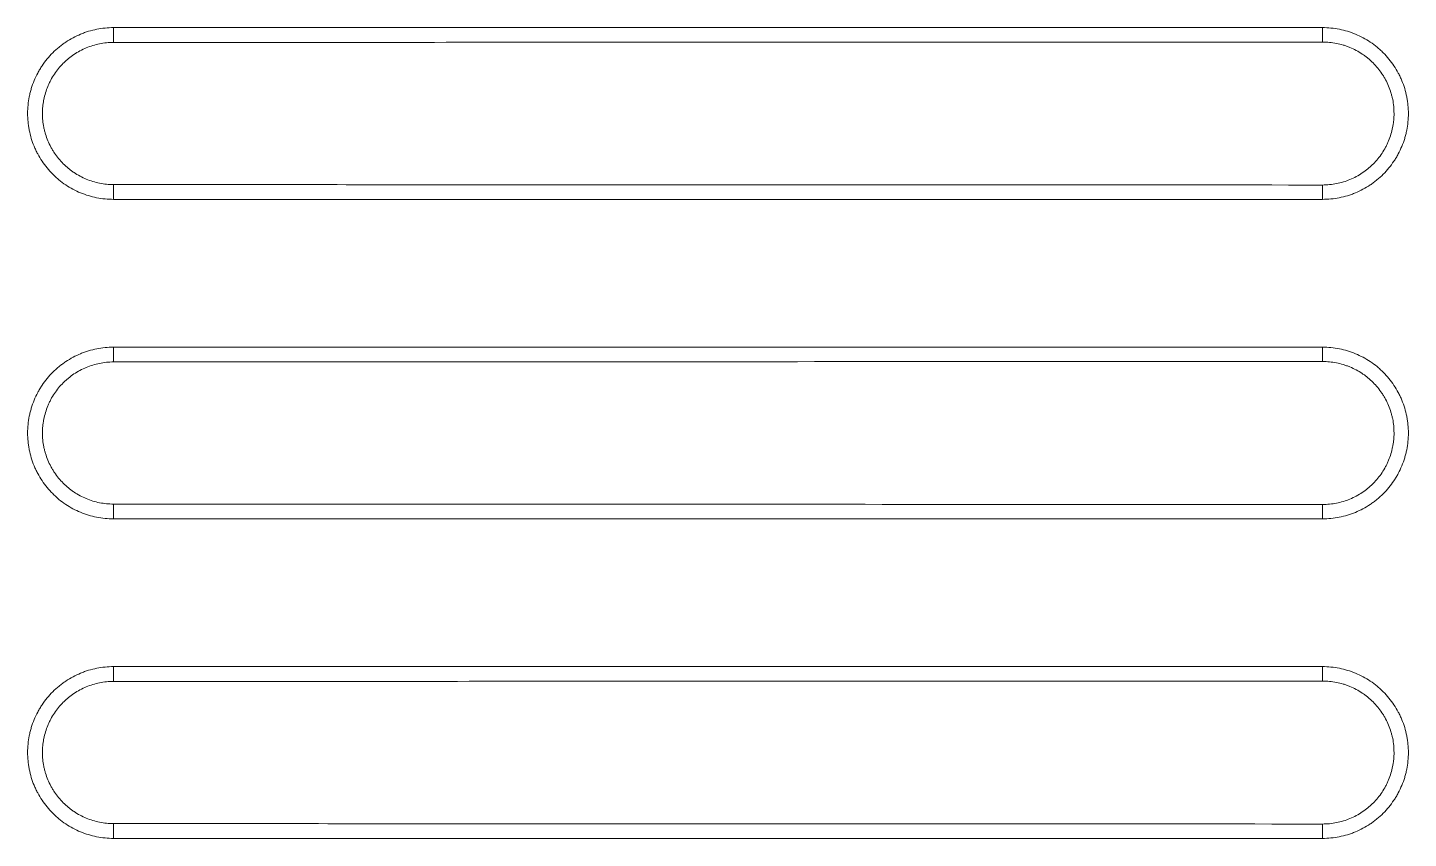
# Model space of a CAD drawing. Header units: millimetres. Extents: x -195 to 1349, y 148 to 750.
# Drawn here: x 928.65 to 948.1, y 404.03 to 415.44 of the extents above; entities that cross this region are included whole.
import ezdxf

# ---------------------------------------------------------------- set-up
doc = ezdxf.new("R2010")
doc.units = ezdxf.units.MM
doc.layers.add('4', color=7, linetype='CONTINUOUS', true_color=0xffffff)

msp = doc.modelspace()

# ---------------------------------------------------------------- linework, layer by layer
at = {"layer": '4', "color": 7, "linetype": 'Continuous', "lineweight": 18}
for points, knots in [([(929.859, 415.445), (929.78, 415.445), (929.701, 415.437), (929.585, 415.414), (929.547, 415.404), (929.49, 415.387), (929.471, 415.381), (929.433, 415.367), (929.415, 415.36), (929.323, 415.322), (929.254, 415.285), (929.171, 415.23), (929.155, 415.219), (929.123, 415.195), (929.108, 415.183), (929.061, 415.145), (929.032, 415.119), (928.948, 415.035), (928.898, 414.974), (928.843, 414.891), (928.832, 414.874), (928.812, 414.84), (928.802, 414.823), (928.774, 414.771), (928.757, 414.735), (928.727, 414.662), (928.714, 414.625), (928.696, 414.568), (928.691, 414.549), (928.681, 414.511), (928.677, 414.491), (928.658, 414.393), (928.65, 414.315), (928.65, 414.197), (928.652, 414.157), (928.658, 414.098), (928.66, 414.078), (928.666, 414.039), (928.669, 414.019), (928.688, 413.922), (928.711, 413.847), (928.749, 413.755), (928.757, 413.737), (928.774, 413.701), (928.783, 413.683), (928.811, 413.63), (928.832, 413.597), (928.897, 413.498), (928.947, 413.437), (929.018, 413.367), (929.032, 413.353), (929.061, 413.326), (929.106, 413.287), (929.154, 413.252), (929.219, 413.208), (929.253, 413.188), (929.323, 413.15), (929.359, 413.133), (929.469, 413.088), (929.545, 413.065), (929.661, 413.041), (929.7, 413.036), (929.78, 413.028), (929.819, 413.026), (929.859, 413.026)], [0, 0, 0, 0, 0.0625, 0.0625, 0.09375, 0.09375, 0.109375, 0.109375, 0.125, 0.125, 0.1875, 0.1875, 0.203125, 0.203125, 0.21875, 0.21875, 0.25, 0.25, 0.3125, 0.3125, 0.328125, 0.328125, 0.34375, 0.34375, 0.375, 0.375, 0.40625, 0.40625, 0.421875, 0.421875, 0.4375, 0.4375, 0.5, 0.5, 0.53125, 0.53125, 0.546875, 0.546875, 0.5625, 0.5625, 0.625, 0.625, 0.640625, 0.640625, 0.65625, 0.65625, 0.6875, 0.6875, 0.75, 0.75, 0.765625, 0.765625, 0.78125, 0.8125, 0.8125, 0.84375, 0.84375, 0.875, 0.875, 0.9375, 0.9375, 0.96875, 0.96875, 1, 1, 1, 1]), ([(946.888, 415.445), (944.343, 415.445), (941.799, 415.445), (937.522, 415.445), (935.789, 415.445), (932.658, 415.445), (931.259, 415.445), (929.859, 415.445)], [0, 0, 0, 0, 0.448302, 0.448302, 0.753513, 0.753513, 1, 1, 1, 1]), ([(946.888, 413.026), (946.968, 413.026), (947.047, 413.034), (947.162, 413.057), (947.201, 413.066), (947.258, 413.084), (947.277, 413.09), (947.314, 413.103), (947.333, 413.11), (947.424, 413.148), (947.494, 413.185), (947.576, 413.24), (947.592, 413.252), (947.624, 413.275), (947.64, 413.288), (947.686, 413.326), (947.715, 413.352), (947.799, 413.436), (947.849, 413.497), (947.904, 413.579), (947.915, 413.596), (947.936, 413.63), (947.945, 413.648), (947.973, 413.7), (947.99, 413.736), (948.02, 413.808), (948.034, 413.846), (948.051, 413.902), (948.056, 413.921), (948.066, 413.96), (948.07, 413.98), (948.09, 414.077), (948.098, 414.156), (948.098, 414.274), (948.096, 414.313), (948.09, 414.373), (948.087, 414.393), (948.082, 414.432), (948.078, 414.452), (948.059, 414.549), (948.036, 414.624), (947.998, 414.716), (947.99, 414.734), (947.973, 414.77), (947.964, 414.788), (947.936, 414.84), (947.916, 414.874), (947.85, 414.972), (947.8, 415.034), (947.73, 415.104), (947.715, 415.118), (947.686, 415.145), (947.641, 415.183), (947.594, 415.219), (947.528, 415.262), (947.494, 415.283), (947.424, 415.32), (947.388, 415.337), (947.278, 415.383), (947.203, 415.406), (947.087, 415.429), (947.047, 415.435), (946.968, 415.443), (946.928, 415.445), (946.888, 415.445)], [0, 0, 0, 0, 0.0625, 0.0625, 0.09375, 0.09375, 0.109375, 0.109375, 0.125, 0.125, 0.1875, 0.1875, 0.203125, 0.203125, 0.21875, 0.21875, 0.25, 0.25, 0.3125, 0.3125, 0.328125, 0.328125, 0.34375, 0.34375, 0.375, 0.375, 0.40625, 0.40625, 0.421875, 0.421875, 0.4375, 0.4375, 0.5, 0.5, 0.53125, 0.53125, 0.546875, 0.546875, 0.5625, 0.5625, 0.625, 0.625, 0.640625, 0.640625, 0.65625, 0.65625, 0.6875, 0.6875, 0.75, 0.75, 0.765625, 0.765625, 0.78125, 0.8125, 0.8125, 0.84375, 0.84375, 0.875, 0.875, 0.9375, 0.9375, 0.96875, 0.96875, 1, 1, 1, 1]), ([(929.859, 413.234), (929.793, 413.235), (929.728, 413.241), (929.633, 413.26), (929.601, 413.268), (929.538, 413.287), (929.507, 413.298), (929.446, 413.323), (929.387, 413.351), (929.331, 413.385), (929.29, 413.412), (929.277, 413.421), (929.251, 413.441), (929.238, 413.451), (929.199, 413.483), (929.175, 413.505), (929.106, 413.574), (929.065, 413.624), (929.019, 413.692), (929.01, 413.706), (928.993, 413.735), (928.985, 413.749), (928.962, 413.792), (928.948, 413.822), (928.923, 413.882), (928.912, 413.913), (928.898, 413.96), (928.893, 413.975), (928.885, 414.007), (928.881, 414.024), (928.872, 414.072), (928.862, 414.137), (928.859, 414.202), (928.859, 414.267), (928.86, 414.3), (928.865, 414.349), (928.867, 414.365), (928.872, 414.398), (928.886, 414.479), (928.91, 414.557), (928.941, 414.632), (928.948, 414.647), (928.962, 414.677), (928.969, 414.692), (928.992, 414.736), (929.009, 414.764), (929.063, 414.845), (929.105, 414.896), (929.163, 414.954), (929.175, 414.965), (929.199, 414.987), (929.212, 414.998), (929.25, 415.029), (929.276, 415.049), (929.33, 415.085), (929.358, 415.102), (929.416, 415.133), (929.446, 415.147), (929.506, 415.172), (929.568, 415.194), (929.631, 415.21), (929.695, 415.223), (929.728, 415.228), (929.793, 415.235), (929.826, 415.236), (929.859, 415.236)], [0, 0, 0, 0, 0.0625, 0.0625, 0.09375, 0.09375, 0.125, 0.125, 0.15625, 0.1875, 0.1875, 0.203125, 0.203125, 0.21875, 0.21875, 0.25, 0.25, 0.3125, 0.3125, 0.328125, 0.328125, 0.34375, 0.34375, 0.375, 0.375, 0.40625, 0.40625, 0.421875, 0.421875, 0.4375, 0.4375, 0.46875, 0.5, 0.5, 0.53125, 0.53125, 0.546875, 0.546875, 0.5625, 0.625, 0.625, 0.640625, 0.640625, 0.65625, 0.65625, 0.6875, 0.6875, 0.75, 0.75, 0.765625, 0.765625, 0.78125, 0.78125, 0.8125, 0.8125, 0.84375, 0.84375, 0.875, 0.875, 0.90625, 0.9375, 0.9375, 0.96875, 0.96875, 1, 1, 1, 1]), ([(946.888, 415.242), (944.343, 415.241), (941.799, 415.241), (937.522, 415.239), (935.789, 415.238), (932.658, 415.237), (931.259, 415.237), (929.859, 415.236)], [0, 0, 0, 0, 0.448296, 0.448296, 0.75351, 0.75351, 1, 1, 1, 1]), ([(946.888, 415.242), (946.955, 415.242), (947.02, 415.236), (947.116, 415.217), (947.148, 415.209), (947.196, 415.195), (947.212, 415.189), (947.243, 415.178), (947.258, 415.172), (947.304, 415.153), (947.363, 415.125), (947.42, 415.091), (947.461, 415.064), (947.474, 415.055), (947.501, 415.035), (947.514, 415.025), (947.553, 414.993), (947.577, 414.971), (947.647, 414.901), (947.688, 414.851), (947.734, 414.782), (947.743, 414.768), (947.76, 414.739), (947.769, 414.725), (947.792, 414.681), (947.806, 414.652), (947.831, 414.591), (947.842, 414.56), (947.857, 414.513), (947.861, 414.497), (947.869, 414.465), (947.873, 414.449), (947.883, 414.4), (947.892, 414.335), (947.895, 414.269), (947.896, 414.203), (947.894, 414.17), (947.889, 414.121), (947.887, 414.104), (947.882, 414.072), (947.868, 413.99), (947.844, 413.912), (947.813, 413.836), (947.806, 413.82), (947.792, 413.79), (947.785, 413.776), (947.761, 413.732), (947.744, 413.704), (947.69, 413.622), (947.648, 413.571), (947.589, 413.512), (947.577, 413.5), (947.553, 413.478), (947.54, 413.468), (947.502, 413.436), (947.476, 413.417), (947.421, 413.38), (947.393, 413.363), (947.335, 413.332), (947.305, 413.318), (947.244, 413.292), (947.182, 413.27), (947.118, 413.254), (947.053, 413.241), (947.021, 413.236), (946.954, 413.23), (946.921, 413.228), (946.888, 413.228)], [0, 0, 0, 0, 0.0625, 0.0625, 0.09375, 0.09375, 0.109375, 0.109375, 0.125, 0.125, 0.15625, 0.1875, 0.1875, 0.203125, 0.203125, 0.21875, 0.21875, 0.25, 0.25, 0.3125, 0.3125, 0.328125, 0.328125, 0.34375, 0.34375, 0.375, 0.375, 0.40625, 0.40625, 0.421875, 0.421875, 0.4375, 0.4375, 0.46875, 0.5, 0.5, 0.53125, 0.53125, 0.546875, 0.546875, 0.5625, 0.625, 0.625, 0.640625, 0.640625, 0.65625, 0.65625, 0.6875, 0.6875, 0.75, 0.75, 0.765625, 0.765625, 0.78125, 0.78125, 0.8125, 0.8125, 0.84375, 0.84375, 0.875, 0.875, 0.90625, 0.9375, 0.9375, 0.96875, 0.96875, 1, 1, 1, 1]), ([(946.888, 413.228), (944.343, 413.229), (941.799, 413.23), (937.522, 413.232), (935.789, 413.232), (932.658, 413.233), (931.259, 413.234), (929.859, 413.234)], [0, 0, 0, 0, 0.448295, 0.448295, 0.75351, 0.75351, 1, 1, 1, 1]), ([(946.888, 413.026), (944.343, 413.026), (941.799, 413.026), (937.522, 413.026), (935.789, 413.026), (932.658, 413.026), (931.259, 413.026), (929.859, 413.026)], [0, 0, 0, 0, 0.448302, 0.448302, 0.753513, 0.753513, 1, 1, 1, 1]), ([(929.859, 410.945), (929.78, 410.945), (929.701, 410.937), (929.585, 410.914), (929.547, 410.904), (929.49, 410.887), (929.471, 410.881), (929.433, 410.867), (929.415, 410.86), (929.323, 410.822), (929.254, 410.785), (929.171, 410.73), (929.155, 410.719), (929.123, 410.695), (929.108, 410.683), (929.061, 410.645), (929.032, 410.619), (928.948, 410.535), (928.898, 410.474), (928.843, 410.391), (928.832, 410.374), (928.812, 410.34), (928.802, 410.323), (928.774, 410.271), (928.757, 410.235), (928.727, 410.162), (928.714, 410.125), (928.696, 410.068), (928.691, 410.049), (928.681, 410.011), (928.677, 409.991), (928.658, 409.893), (928.65, 409.815), (928.65, 409.697), (928.652, 409.657), (928.658, 409.598), (928.66, 409.578), (928.666, 409.539), (928.669, 409.519), (928.688, 409.422), (928.711, 409.347), (928.749, 409.255), (928.757, 409.237), (928.774, 409.201), (928.783, 409.183), (928.811, 409.13), (928.832, 409.097), (928.897, 408.998), (928.947, 408.937), (929.018, 408.867), (929.032, 408.853), (929.061, 408.826), (929.106, 408.787), (929.154, 408.752), (929.219, 408.708), (929.253, 408.688), (929.323, 408.65), (929.359, 408.633), (929.469, 408.588), (929.545, 408.565), (929.661, 408.541), (929.7, 408.536), (929.78, 408.528), (929.819, 408.526), (929.859, 408.526)], [0, 0, 0, 0, 0.0625, 0.0625, 0.09375, 0.09375, 0.109375, 0.109375, 0.125, 0.125, 0.1875, 0.1875, 0.203125, 0.203125, 0.21875, 0.21875, 0.25, 0.25, 0.3125, 0.3125, 0.328125, 0.328125, 0.34375, 0.34375, 0.375, 0.375, 0.40625, 0.40625, 0.421875, 0.421875, 0.4375, 0.4375, 0.5, 0.5, 0.53125, 0.53125, 0.546875, 0.546875, 0.5625, 0.5625, 0.625, 0.625, 0.640625, 0.640625, 0.65625, 0.65625, 0.6875, 0.6875, 0.75, 0.75, 0.765625, 0.765625, 0.78125, 0.8125, 0.8125, 0.84375, 0.84375, 0.875, 0.875, 0.9375, 0.9375, 0.96875, 0.96875, 1, 1, 1, 1]), ([(946.888, 410.945), (944.343, 410.945), (941.799, 410.945), (937.522, 410.945), (935.789, 410.945), (932.658, 410.945), (931.259, 410.945), (929.859, 410.945)], [0, 0, 0, 0, 0.448302, 0.448302, 0.753513, 0.753513, 1, 1, 1, 1]), ([(946.888, 408.526), (946.968, 408.526), (947.047, 408.534), (947.162, 408.557), (947.201, 408.566), (947.258, 408.584), (947.277, 408.59), (947.314, 408.603), (947.333, 408.61), (947.424, 408.648), (947.494, 408.685), (947.576, 408.74), (947.592, 408.752), (947.624, 408.775), (947.64, 408.788), (947.686, 408.826), (947.715, 408.852), (947.799, 408.936), (947.849, 408.997), (947.904, 409.079), (947.915, 409.096), (947.936, 409.13), (947.945, 409.148), (947.973, 409.2), (947.99, 409.236), (948.02, 409.308), (948.034, 409.346), (948.051, 409.402), (948.056, 409.421), (948.066, 409.46), (948.07, 409.48), (948.09, 409.577), (948.098, 409.656), (948.098, 409.774), (948.096, 409.813), (948.09, 409.873), (948.087, 409.893), (948.082, 409.932), (948.078, 409.952), (948.059, 410.049), (948.036, 410.124), (947.998, 410.216), (947.99, 410.234), (947.973, 410.27), (947.964, 410.288), (947.936, 410.34), (947.916, 410.374), (947.85, 410.472), (947.8, 410.534), (947.73, 410.604), (947.715, 410.618), (947.686, 410.645), (947.641, 410.683), (947.594, 410.719), (947.528, 410.762), (947.494, 410.783), (947.424, 410.82), (947.388, 410.837), (947.278, 410.883), (947.203, 410.906), (947.087, 410.929), (947.047, 410.935), (946.968, 410.943), (946.928, 410.945), (946.888, 410.945)], [0, 0, 0, 0, 0.0625, 0.0625, 0.09375, 0.09375, 0.109375, 0.109375, 0.125, 0.125, 0.1875, 0.1875, 0.203125, 0.203125, 0.21875, 0.21875, 0.25, 0.25, 0.3125, 0.3125, 0.328125, 0.328125, 0.34375, 0.34375, 0.375, 0.375, 0.40625, 0.40625, 0.421875, 0.421875, 0.4375, 0.4375, 0.5, 0.5, 0.53125, 0.53125, 0.546875, 0.546875, 0.5625, 0.5625, 0.625, 0.625, 0.640625, 0.640625, 0.65625, 0.65625, 0.6875, 0.6875, 0.75, 0.75, 0.765625, 0.765625, 0.78125, 0.8125, 0.8125, 0.84375, 0.84375, 0.875, 0.875, 0.9375, 0.9375, 0.96875, 0.96875, 1, 1, 1, 1]), ([(946.888, 410.742), (944.343, 410.741), (941.799, 410.741), (937.522, 410.739), (935.789, 410.738), (932.658, 410.737), (931.259, 410.737), (929.859, 410.736)], [0, 0, 0, 0, 0.448296, 0.448296, 0.75351, 0.75351, 1, 1, 1, 1]), ([(946.888, 410.742), (946.955, 410.742), (947.02, 410.736), (947.116, 410.717), (947.148, 410.709), (947.196, 410.695), (947.212, 410.689), (947.243, 410.678), (947.258, 410.672), (947.304, 410.653), (947.363, 410.625), (947.42, 410.591), (947.461, 410.564), (947.474, 410.555), (947.501, 410.535), (947.514, 410.525), (947.553, 410.493), (947.577, 410.471), (947.647, 410.401), (947.688, 410.351), (947.734, 410.282), (947.743, 410.268), (947.76, 410.239), (947.769, 410.225), (947.792, 410.181), (947.806, 410.152), (947.831, 410.091), (947.842, 410.06), (947.857, 410.013), (947.861, 409.997), (947.869, 409.965), (947.873, 409.949), (947.883, 409.9), (947.892, 409.835), (947.895, 409.769), (947.896, 409.703), (947.894, 409.67), (947.889, 409.621), (947.887, 409.604), (947.882, 409.572), (947.868, 409.49), (947.844, 409.412), (947.813, 409.336), (947.806, 409.32), (947.792, 409.29), (947.785, 409.276), (947.761, 409.232), (947.744, 409.204), (947.69, 409.122), (947.648, 409.071), (947.589, 409.012), (947.577, 409), (947.553, 408.978), (947.54, 408.968), (947.502, 408.936), (947.476, 408.917), (947.421, 408.88), (947.393, 408.863), (947.335, 408.832), (947.305, 408.818), (947.244, 408.792), (947.182, 408.77), (947.118, 408.754), (947.053, 408.741), (947.021, 408.736), (946.954, 408.73), (946.921, 408.728), (946.888, 408.728)], [0, 0, 0, 0, 0.0625, 0.0625, 0.09375, 0.09375, 0.109375, 0.109375, 0.125, 0.125, 0.15625, 0.1875, 0.1875, 0.203125, 0.203125, 0.21875, 0.21875, 0.25, 0.25, 0.3125, 0.3125, 0.328125, 0.328125, 0.34375, 0.34375, 0.375, 0.375, 0.40625, 0.40625, 0.421875, 0.421875, 0.4375, 0.4375, 0.46875, 0.5, 0.5, 0.53125, 0.53125, 0.546875, 0.546875, 0.5625, 0.625, 0.625, 0.640625, 0.640625, 0.65625, 0.65625, 0.6875, 0.6875, 0.75, 0.75, 0.765625, 0.765625, 0.78125, 0.78125, 0.8125, 0.8125, 0.84375, 0.84375, 0.875, 0.875, 0.90625, 0.9375, 0.9375, 0.96875, 0.96875, 1, 1, 1, 1]), ([(929.859, 408.734), (929.793, 408.735), (929.728, 408.741), (929.633, 408.76), (929.601, 408.768), (929.538, 408.787), (929.507, 408.798), (929.446, 408.823), (929.387, 408.851), (929.331, 408.885), (929.29, 408.912), (929.277, 408.921), (929.251, 408.941), (929.238, 408.951), (929.199, 408.983), (929.175, 409.005), (929.106, 409.074), (929.065, 409.124), (929.019, 409.192), (929.01, 409.206), (928.993, 409.235), (928.985, 409.249), (928.962, 409.292), (928.948, 409.322), (928.923, 409.382), (928.912, 409.413), (928.898, 409.46), (928.893, 409.475), (928.885, 409.507), (928.881, 409.524), (928.872, 409.572), (928.862, 409.637), (928.859, 409.702), (928.859, 409.767), (928.86, 409.8), (928.865, 409.849), (928.867, 409.865), (928.872, 409.898), (928.886, 409.979), (928.91, 410.057), (928.941, 410.132), (928.948, 410.147), (928.962, 410.177), (928.969, 410.192), (928.992, 410.236), (929.009, 410.264), (929.063, 410.345), (929.105, 410.396), (929.163, 410.454), (929.175, 410.465), (929.199, 410.487), (929.212, 410.498), (929.25, 410.529), (929.276, 410.549), (929.33, 410.585), (929.358, 410.602), (929.416, 410.633), (929.446, 410.647), (929.506, 410.672), (929.568, 410.694), (929.631, 410.71), (929.695, 410.723), (929.728, 410.728), (929.793, 410.735), (929.826, 410.736), (929.859, 410.736)], [0, 0, 0, 0, 0.0625, 0.0625, 0.09375, 0.09375, 0.125, 0.125, 0.15625, 0.1875, 0.1875, 0.203125, 0.203125, 0.21875, 0.21875, 0.25, 0.25, 0.3125, 0.3125, 0.328125, 0.328125, 0.34375, 0.34375, 0.375, 0.375, 0.40625, 0.40625, 0.421875, 0.421875, 0.4375, 0.4375, 0.46875, 0.5, 0.5, 0.53125, 0.53125, 0.546875, 0.546875, 0.5625, 0.625, 0.625, 0.640625, 0.640625, 0.65625, 0.65625, 0.6875, 0.6875, 0.75, 0.75, 0.765625, 0.765625, 0.78125, 0.78125, 0.8125, 0.8125, 0.84375, 0.84375, 0.875, 0.875, 0.90625, 0.9375, 0.9375, 0.96875, 0.96875, 1, 1, 1, 1]), ([(946.888, 408.728), (944.343, 408.729), (941.799, 408.73), (937.522, 408.732), (935.789, 408.732), (932.658, 408.733), (931.259, 408.734), (929.859, 408.734)], [0, 0, 0, 0, 0.448295, 0.448295, 0.75351, 0.75351, 1, 1, 1, 1]), ([(946.888, 408.526), (944.343, 408.526), (941.799, 408.526), (937.522, 408.526), (935.789, 408.526), (932.658, 408.526), (931.259, 408.526), (929.859, 408.526)], [0, 0, 0, 0, 0.448302, 0.448302, 0.753513, 0.753513, 1, 1, 1, 1]), ([(929.859, 406.445), (929.78, 406.445), (929.701, 406.437), (929.585, 406.414), (929.547, 406.404), (929.49, 406.387), (929.471, 406.381), (929.433, 406.367), (929.415, 406.36), (929.323, 406.322), (929.254, 406.285), (929.171, 406.23), (929.155, 406.219), (929.123, 406.195), (929.108, 406.183), (929.061, 406.145), (929.032, 406.119), (928.948, 406.035), (928.898, 405.974), (928.843, 405.891), (928.832, 405.874), (928.812, 405.84), (928.802, 405.823), (928.774, 405.771), (928.757, 405.735), (928.727, 405.662), (928.714, 405.625), (928.696, 405.568), (928.691, 405.549), (928.681, 405.511), (928.677, 405.491), (928.658, 405.393), (928.65, 405.315), (928.65, 405.197), (928.652, 405.157), (928.658, 405.098), (928.66, 405.078), (928.666, 405.039), (928.669, 405.019), (928.688, 404.922), (928.711, 404.847), (928.749, 404.755), (928.757, 404.737), (928.774, 404.701), (928.783, 404.683), (928.811, 404.63), (928.832, 404.597), (928.897, 404.498), (928.947, 404.437), (929.018, 404.367), (929.032, 404.353), (929.061, 404.326), (929.106, 404.287), (929.154, 404.252), (929.219, 404.208), (929.253, 404.188), (929.323, 404.15), (929.359, 404.133), (929.469, 404.088), (929.545, 404.065), (929.661, 404.041), (929.7, 404.036), (929.78, 404.028), (929.819, 404.026), (929.859, 404.026)], [0, 0, 0, 0, 0.0625, 0.0625, 0.09375, 0.09375, 0.109375, 0.109375, 0.125, 0.125, 0.1875, 0.1875, 0.203125, 0.203125, 0.21875, 0.21875, 0.25, 0.25, 0.3125, 0.3125, 0.328125, 0.328125, 0.34375, 0.34375, 0.375, 0.375, 0.40625, 0.40625, 0.421875, 0.421875, 0.4375, 0.4375, 0.5, 0.5, 0.53125, 0.53125, 0.546875, 0.546875, 0.5625, 0.5625, 0.625, 0.625, 0.640625, 0.640625, 0.65625, 0.65625, 0.6875, 0.6875, 0.75, 0.75, 0.765625, 0.765625, 0.78125, 0.8125, 0.8125, 0.84375, 0.84375, 0.875, 0.875, 0.9375, 0.9375, 0.96875, 0.96875, 1, 1, 1, 1]), ([(946.888, 406.445), (944.343, 406.445), (941.799, 406.445), (937.522, 406.445), (935.789, 406.445), (932.658, 406.445), (931.259, 406.445), (929.859, 406.445)], [0, 0, 0, 0, 0.448302, 0.448302, 0.753513, 0.753513, 1, 1, 1, 1]), ([(946.888, 404.026), (946.968, 404.026), (947.047, 404.034), (947.162, 404.057), (947.201, 404.066), (947.258, 404.084), (947.277, 404.09), (947.314, 404.103), (947.333, 404.11), (947.424, 404.148), (947.494, 404.185), (947.576, 404.24), (947.592, 404.252), (947.624, 404.275), (947.64, 404.288), (947.686, 404.326), (947.715, 404.352), (947.799, 404.436), (947.849, 404.497), (947.904, 404.579), (947.915, 404.596), (947.936, 404.63), (947.945, 404.648), (947.973, 404.7), (947.99, 404.736), (948.02, 404.808), (948.034, 404.846), (948.051, 404.902), (948.056, 404.921), (948.066, 404.96), (948.07, 404.98), (948.09, 405.077), (948.098, 405.156), (948.098, 405.274), (948.096, 405.313), (948.09, 405.373), (948.087, 405.393), (948.082, 405.432), (948.078, 405.452), (948.059, 405.549), (948.036, 405.624), (947.998, 405.716), (947.99, 405.734), (947.973, 405.77), (947.964, 405.788), (947.936, 405.84), (947.916, 405.874), (947.85, 405.972), (947.8, 406.034), (947.73, 406.104), (947.715, 406.118), (947.686, 406.145), (947.641, 406.183), (947.594, 406.219), (947.528, 406.262), (947.494, 406.283), (947.424, 406.32), (947.388, 406.337), (947.278, 406.383), (947.203, 406.406), (947.087, 406.429), (947.047, 406.435), (946.968, 406.443), (946.928, 406.445), (946.888, 406.445)], [0, 0, 0, 0, 0.0625, 0.0625, 0.09375, 0.09375, 0.109375, 0.109375, 0.125, 0.125, 0.1875, 0.1875, 0.203125, 0.203125, 0.21875, 0.21875, 0.25, 0.25, 0.3125, 0.3125, 0.328125, 0.328125, 0.34375, 0.34375, 0.375, 0.375, 0.40625, 0.40625, 0.421875, 0.421875, 0.4375, 0.4375, 0.5, 0.5, 0.53125, 0.53125, 0.546875, 0.546875, 0.5625, 0.5625, 0.625, 0.625, 0.640625, 0.640625, 0.65625, 0.65625, 0.6875, 0.6875, 0.75, 0.75, 0.765625, 0.765625, 0.78125, 0.8125, 0.8125, 0.84375, 0.84375, 0.875, 0.875, 0.9375, 0.9375, 0.96875, 0.96875, 1, 1, 1, 1]), ([(929.859, 404.234), (929.793, 404.235), (929.728, 404.241), (929.633, 404.26), (929.601, 404.268), (929.538, 404.287), (929.507, 404.298), (929.446, 404.323), (929.387, 404.351), (929.331, 404.385), (929.29, 404.412), (929.277, 404.421), (929.251, 404.441), (929.238, 404.451), (929.199, 404.483), (929.175, 404.505), (929.106, 404.574), (929.065, 404.624), (929.019, 404.692), (929.01, 404.706), (928.993, 404.735), (928.985, 404.749), (928.962, 404.792), (928.948, 404.822), (928.923, 404.882), (928.912, 404.913), (928.898, 404.96), (928.893, 404.975), (928.885, 405.007), (928.881, 405.024), (928.872, 405.072), (928.862, 405.137), (928.859, 405.202), (928.859, 405.267), (928.86, 405.3), (928.865, 405.349), (928.867, 405.365), (928.872, 405.398), (928.886, 405.479), (928.91, 405.557), (928.941, 405.632), (928.948, 405.647), (928.962, 405.677), (928.969, 405.692), (928.992, 405.736), (929.009, 405.764), (929.063, 405.845), (929.105, 405.896), (929.163, 405.954), (929.175, 405.965), (929.199, 405.987), (929.212, 405.998), (929.25, 406.029), (929.276, 406.049), (929.33, 406.085), (929.358, 406.102), (929.416, 406.133), (929.446, 406.147), (929.506, 406.172), (929.568, 406.194), (929.631, 406.21), (929.695, 406.223), (929.728, 406.228), (929.793, 406.235), (929.826, 406.236), (929.859, 406.236)], [0, 0, 0, 0, 0.0625, 0.0625, 0.09375, 0.09375, 0.125, 0.125, 0.15625, 0.1875, 0.1875, 0.203125, 0.203125, 0.21875, 0.21875, 0.25, 0.25, 0.3125, 0.3125, 0.328125, 0.328125, 0.34375, 0.34375, 0.375, 0.375, 0.40625, 0.40625, 0.421875, 0.421875, 0.4375, 0.4375, 0.46875, 0.5, 0.5, 0.53125, 0.53125, 0.546875, 0.546875, 0.5625, 0.625, 0.625, 0.640625, 0.640625, 0.65625, 0.65625, 0.6875, 0.6875, 0.75, 0.75, 0.765625, 0.765625, 0.78125, 0.78125, 0.8125, 0.8125, 0.84375, 0.84375, 0.875, 0.875, 0.90625, 0.9375, 0.9375, 0.96875, 0.96875, 1, 1, 1, 1]), ([(946.888, 406.242), (944.343, 406.241), (941.799, 406.241), (937.522, 406.239), (935.789, 406.238), (932.658, 406.237), (931.259, 406.237), (929.859, 406.236)], [0, 0, 0, 0, 0.448296, 0.448296, 0.75351, 0.75351, 1, 1, 1, 1]), ([(946.888, 406.242), (946.955, 406.242), (947.02, 406.236), (947.116, 406.217), (947.148, 406.209), (947.196, 406.195), (947.212, 406.189), (947.243, 406.178), (947.258, 406.172), (947.304, 406.153), (947.363, 406.125), (947.42, 406.091), (947.461, 406.064), (947.474, 406.055), (947.501, 406.035), (947.514, 406.025), (947.553, 405.993), (947.577, 405.971), (947.647, 405.901), (947.688, 405.851), (947.734, 405.782), (947.743, 405.768), (947.76, 405.739), (947.769, 405.725), (947.792, 405.681), (947.806, 405.652), (947.831, 405.591), (947.842, 405.56), (947.857, 405.513), (947.861, 405.497), (947.869, 405.465), (947.873, 405.449), (947.883, 405.4), (947.892, 405.335), (947.895, 405.269), (947.896, 405.203), (947.894, 405.17), (947.889, 405.121), (947.887, 405.104), (947.882, 405.072), (947.868, 404.99), (947.844, 404.912), (947.813, 404.836), (947.806, 404.82), (947.792, 404.79), (947.785, 404.776), (947.761, 404.732), (947.744, 404.704), (947.69, 404.622), (947.648, 404.571), (947.589, 404.512), (947.577, 404.5), (947.553, 404.478), (947.54, 404.468), (947.502, 404.436), (947.476, 404.417), (947.421, 404.38), (947.393, 404.363), (947.335, 404.332), (947.305, 404.318), (947.244, 404.292), (947.182, 404.27), (947.118, 404.254), (947.053, 404.241), (947.021, 404.236), (946.954, 404.23), (946.921, 404.228), (946.888, 404.228)], [0, 0, 0, 0, 0.0625, 0.0625, 0.09375, 0.09375, 0.109375, 0.109375, 0.125, 0.125, 0.15625, 0.1875, 0.1875, 0.203125, 0.203125, 0.21875, 0.21875, 0.25, 0.25, 0.3125, 0.3125, 0.328125, 0.328125, 0.34375, 0.34375, 0.375, 0.375, 0.40625, 0.40625, 0.421875, 0.421875, 0.4375, 0.4375, 0.46875, 0.5, 0.5, 0.53125, 0.53125, 0.546875, 0.546875, 0.5625, 0.625, 0.625, 0.640625, 0.640625, 0.65625, 0.65625, 0.6875, 0.6875, 0.75, 0.75, 0.765625, 0.765625, 0.78125, 0.78125, 0.8125, 0.8125, 0.84375, 0.84375, 0.875, 0.875, 0.90625, 0.9375, 0.9375, 0.96875, 0.96875, 1, 1, 1, 1]), ([(946.888, 404.228), (944.343, 404.229), (941.799, 404.23), (937.522, 404.232), (935.789, 404.232), (932.658, 404.233), (931.259, 404.234), (929.859, 404.234)], [0, 0, 0, 0, 0.448295, 0.448295, 0.75351, 0.75351, 1, 1, 1, 1]), ([(946.888, 404.026), (944.343, 404.026), (941.799, 404.026), (937.522, 404.026), (935.789, 404.026), (932.658, 404.026), (931.259, 404.026), (929.859, 404.026)], [0, 0, 0, 0, 0.448302, 0.448302, 0.753513, 0.753513, 1, 1, 1, 1])]:
    msp.add_open_spline(points, degree=3, knots=knots, dxfattribs=at)
at = {"layer": '4', "color": 7, "linetype": 'Continuous', "lineweight": 13}
for points in [[(929.859, 415.445), (929.859, 415.375), (929.859, 415.306), (929.859, 415.236)], [(946.888, 415.242), (946.888, 415.31), (946.888, 415.377), (946.888, 415.445)], [(929.859, 413.234), (929.859, 413.165), (929.859, 413.095), (929.859, 413.026)], [(946.888, 413.026), (946.888, 413.093), (946.888, 413.161), (946.888, 413.228)], [(929.859, 410.945), (929.859, 410.875), (929.859, 410.806), (929.859, 410.736)], [(946.888, 410.742), (946.888, 410.81), (946.888, 410.877), (946.888, 410.945)], [(929.859, 408.734), (929.859, 408.665), (929.859, 408.595), (929.859, 408.526)], [(946.888, 408.526), (946.888, 408.593), (946.888, 408.661), (946.888, 408.728)], [(929.859, 406.445), (929.859, 406.375), (929.859, 406.306), (929.859, 406.236)], [(946.888, 406.242), (946.888, 406.31), (946.888, 406.377), (946.888, 406.445)], [(929.859, 404.234), (929.859, 404.165), (929.859, 404.095), (929.859, 404.026)], [(946.888, 404.026), (946.888, 404.093), (946.888, 404.161), (946.888, 404.228)]]:
    msp.add_open_spline(points, degree=3, dxfattribs=at)

doc.saveas('drawing.dxf')
